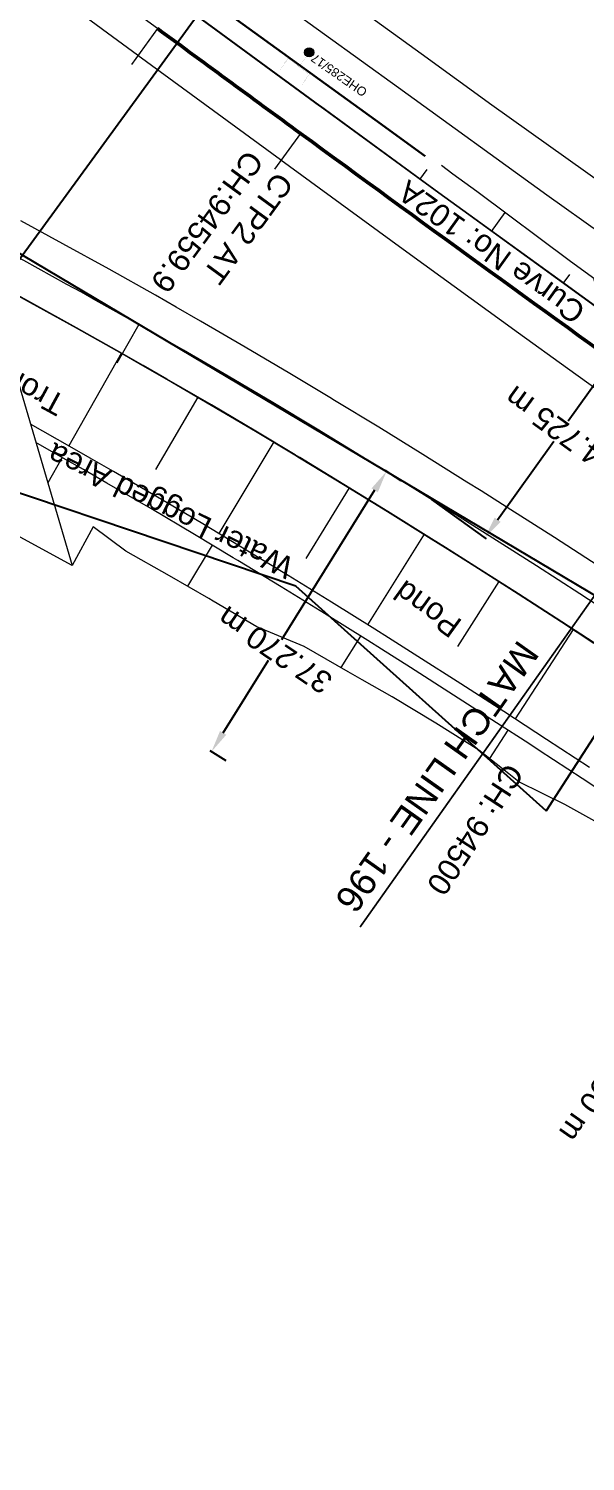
# Model space of a CAD drawing. Header units: metres. Extents: x 644418 to 1306172, y 3366650 to 6747308.
# Drawn here: x 656391.2 to 656454, y 3371051.1 to 3371212.7 of the extents above; entities that cross this region are included whole.
import ezdxf
from ezdxf.enums import TextEntityAlignment as Align

# ---------------------------------------------------------------- set-up
doc = ezdxf.new("R2010")
doc.units = ezdxf.units.M
doc.header["$MEASUREMENT"] = 0
doc.linetypes.add('CENTER', pattern=[2, 1.25, -0.25, 0.25, -0.25])
doc.linetypes.add('PHANTOM2', pattern=[1.25, 0.625, -0.125, 0.125, -0.125, 0.125, -0.125])
doc.layers.get('Defpoints').update_dxf_attribs({"lineweight": 0})
for name, color, linetype, lineweight in [('BOUNDARY DIMENTION', 10, 'Continuous', 0), ('BRIDGE DETAILS PLAN', 7, 'Continuous', 0), ('Cardinal_Leader', 10, 'Continuous', 0), ('Existing IR Track', 143, 'Continuous', 0), ('OHE MAST', 8, 'Continuous', 0), ('OHE MAST TEXT', 8, 'Continuous', 0), ('Prop TPTC Connecting line', 10, 'Continuous', 0), ('Prop- DN Curve_cont', 3, 'Continuous', 0), ('PROP-DFC Connecting line', 1, 'Continuous', 0), ('Proposed Chainage', 10, 'Continuous', 0), ('PROPOSED DFCC TOE LINE', 239, 'Continuous', 0), ('PROPOSED DFCC TOE LINE - Connecting line', 239, 'Continuous', 0), ('PROPOSED DFCC TOE SLOPES', 239, 'Continuous', 0), ('PROPOSED DFCC TOE SLOPES - Connecting line', 239, 'Continuous', 0), ('PROPOSED DFCC TRACK', 1, 'Continuous', 0), ('PROPOSED DRAIN CUM RETAINING WALL', 144, 'Continuous', 30)]:
    doc.layers.add(name, color=color, linetype=linetype, lineweight=lineweight)
for name, color, linetype in [('C-ROAD-CNTR-N', 92, 'Continuous'), ('DFCC Boundary', 6, 'CENTER'), ('Dimension', 10, 'Continuous'), ('MATCH LINE', 7, 'Continuous'), ('POND_TOP', 5, 'Continuous'), ('PROPOSED DFCC FORMATION LINE', 187, 'Continuous'), ('PROPOSED FORMATION LINE - Connecting line', 187, 'Continuous'), ('Side Details', 251, 'Continuous'), ('TOPO_TEXT', 251, 'Continuous'), ('Trolley Refuse', 10, 'Continuous')]:
    doc.layers.add(name, color=color, linetype=linetype)
doc.styles.get("Standard").update_dxf_attribs({"font": 'arial.ttf'})
doc.styles.add('Style-Arial', font='arial.ttf')
doc.dimstyles.new('DIM', dxfattribs={"dimtxt": 2.5, "dimasz": 2.5, "dimexe": 0.18, "dimexo": 0.0625, "dimgap": 0.09, "dimtad": 0, "dimtih": 1, "dimtoh": 1, "dimdec": 3, "dimzin": 0, "dimdsep": 46, "dimtxsty": 'Standard', "dimcen": 0.09, "dimadec": 0, "dimazin": 0, "dimtfac": 1, "dimtdec": 3, "dimtofl": 0, "dimtmove": 0, "dimatfit": 3, "dimfxl": 1, "dimtolj": 1, "dimtzin": 0, "dimarcsym": 0})

# ---------------------------------------------------------------- blocks, each defined once
blk = doc.blocks.new('OHE MAST')
h = blk.add_hatch(color=256)
edge = h.paths.add_edge_path()
edge.add_arc((0, 0), 0.514, 0, 360)
at = {"const_width": 0.01, "flags": 128}
for points in [[(1.5, 3.5), (1.5, 2), (-1.5, 2), (-1.5, 3.5)], [(0, 2), (0, 0)]]:
    blk.add_lwpolyline(points, dxfattribs=at)
blk.add_circle((0, 0), 0.514)
blk = doc.blocks.new('*D1745')
at = {"layer": 'Defpoints', "color": 0, "transparency": 16777216}
for p in [(656457.26, 3371188.58), (656463.34, 3371184.26), (656450.98, 3371179.76)]:
    blk.add_point(p, dxfattribs=at)
at = {"layer": 'Dimension', "color": 0, "lineweight": -2, "transparency": 16777216}
for p, q in [((656457.31, 3371188.55), (656463.49, 3371184.15)), ((656461.89, 3371182.22), (656461.66, 3371181.89)), ((656451.03, 3371179.72), (656457.21, 3371175.33)), ((656458.51, 3371177.47), (656460.07, 3371179.66))]:
    blk.add_line(p, q, dxfattribs=at)
at = {"layer": 'Dimension', "color": 0, "transparency": 16777216}
for points in [[(656461.55, 3371182.46), (656462.23, 3371181.98), (656463.34, 3371184.26)], [(656458.17, 3371177.71), (656458.85, 3371177.23), (656457.06, 3371175.43)]]:
    blk.add_solid(points, dxfattribs=at)
at = {"layer": 'Dimension', "color": 0, "lineweight": 0, "transparency": 16777216, "insert": (656460.86, 3371180.78), "char_height": 2.5, "attachment_point": 5, "rotation": 144}
blk.add_mtext('\\A1;10.832 m', dxfattribs=at)
blk = doc.blocks.new('*D1747')
at = {"layer": 'Defpoints', "color": 0, "transparency": 16777216}
for p in [(656450.97, 3371179.76), (656457.06, 3371175.41), (656436.58, 3371159.66)]:
    blk.add_point(p, dxfattribs=at)
at = {"layer": 'Dimension', "color": 0, "lineweight": -2, "transparency": 16777216}
for p, q in [((656451.02, 3371179.73), (656457.2, 3371175.31)), ((656455.6, 3371173.38), (656452.07, 3371168.44)), ((656444.12, 3371157.34), (656450.48, 3371166.21)), ((656436.64, 3371159.62), (656442.81, 3371155.2))]:
    blk.add_line(p, q, dxfattribs=at)
at = {"layer": 'Dimension', "color": 0, "transparency": 16777216}
for points in [[(656455.26, 3371173.62), (656455.94, 3371173.13), (656457.06, 3371175.41)], [(656443.78, 3371157.58), (656444.46, 3371157.09), (656442.67, 3371155.3)]]:
    blk.add_solid(points, dxfattribs=at)
at = {"layer": 'Dimension', "color": 0, "lineweight": 0, "transparency": 16777216, "insert": (656451.27, 3371167.33), "char_height": 2.5, "attachment_point": 5, "rotation": 144}
blk.add_mtext('\\A1;24.725 m', dxfattribs=at)
blk = doc.blocks.new('*D1642')
at = {"layer": 'BOUNDARY DIMENTION', "color": 0, "lineweight": -2, "transparency": 16777216}
for p, q in [((656433.23, 3371161.74), (656431.42, 3371162.88)), ((656430.24, 3371160.66), (656419.71, 3371143.81)), ((656413.14, 3371133.3), (656418.26, 3371141.49)), ((656413.48, 3371130.14), (656411.66, 3371131.27))]:
    blk.add_line(p, q, dxfattribs=at)
at = {"layer": 'BOUNDARY DIMENTION', "color": 0, "transparency": 16777216}
for points in [[(656429.89, 3371160.88), (656430.6, 3371160.44), (656431.57, 3371162.78)], [(656412.79, 3371133.52), (656413.49, 3371133.08), (656411.82, 3371131.18)]]:
    blk.add_solid(points, dxfattribs=at)
at = {"layer": 'Defpoints', "color": 0, "transparency": 16777216}
for p in [(656431.57, 3371162.78), (656433.28, 3371161.71), (656413.53, 3371130.11)]:
    blk.add_point(p, dxfattribs=at)
at = {"layer": 'BOUNDARY DIMENTION', "color": 0, "transparency": 16777216, "insert": (656418.98, 3371142.65), "char_height": 2.5, "attachment_point": 5, "rotation": 146}
blk.add_mtext('\\A1;37.270 m', dxfattribs=at)
blk = doc.blocks.new('*D1861')
at = {"layer": 'Defpoints', "color": 0, "linetype": 'Continuous', "ltscale": 0.5, "transparency": 16777216}
for p in [(656413.21, 3371220.36), (656414.2, 3371219.64), (656368.78, 3371159.47)]:
    blk.add_point(p, dxfattribs=at)
at = {"layer": 'DFCC Boundary', "color": 0, "linetype": 'Continuous', "lineweight": -2, "ltscale": 0.5, "transparency": 16777216}
for p, q in [((656413.26, 3371220.32), (656414.34, 3371219.53)), ((656412.72, 3371217.62), (656374.03, 3371164.6)), ((656371.24, 3371160.77), (656372.42, 3371162.39)), ((656368.83, 3371159.43), (656369.91, 3371158.64))]:
    blk.add_line(p, q, dxfattribs=at)
at = {"layer": 'DFCC Boundary', "color": 0, "linetype": 'Continuous', "ltscale": 0.5, "transparency": 16777216}
for points in [[(656412.39, 3371217.87), (656413.06, 3371217.38), (656414.2, 3371219.64)], [(656370.9, 3371161.01), (656371.57, 3371160.52), (656369.76, 3371158.75)]]:
    blk.add_solid(points, dxfattribs=at)
at = {"layer": 'DFCC Boundary', "color": 0, "linetype": 'Continuous', "ltscale": 0.5, "transparency": 16777216, "insert": (656373.67, 3371163.19), "char_height": 2.5, "attachment_point": 5, "rotation": 145}
blk.add_mtext('\\A1;75.38 m', dxfattribs=at)

msp = doc.modelspace()

# ---------------------------------------------------------------- linework, layer by layer
at = {"layer": 'C-ROAD-CNTR-N', "color": 4, "linetype": 'Continuous', "lineweight": 50, "flags": 128}
msp.add_lwpolyline([(656421.8767, 3371200.9022), (656421.3559, 3371201.283), (656420.8351, 3371201.6638), (656420.3144, 3371202.0447), (656419.7937, 3371202.4257), (656419.2731, 3371202.8067), (656418.7525, 3371203.1877), (656418.2319, 3371203.5688), (656417.7113, 3371203.95), (656417.1908, 3371204.3311), (656416.6703, 3371204.7124), (656416.1499, 3371205.0936), (656415.6294, 3371205.4749), (656415.109, 3371205.8562), (656414.5887, 3371206.2376), (656414.0683, 3371206.619), (656413.548, 3371207.0004), (656413.0276, 3371207.3818), (656412.5073, 3371207.7633), (656411.987, 3371208.1448), (656411.4668, 3371208.5263), (656410.9465, 3371208.9078), (656410.4263, 3371209.2894), (656409.906, 3371209.671), (656409.3858, 3371210.0525), (656408.8656, 3371210.4341), (656408.3454, 3371210.8157), (656407.8252, 3371211.1973), (656407.305, 3371211.579), (656406.7848, 3371211.9606), (656406.2647, 3371212.3422), (656405.7445, 3371212.7239)], dxfattribs=at)
msp.add_lwpolyline([(656502.5763, 3371142.9227, -0.00414041), (656421.8767, 3371200.9022)], format="xyb", dxfattribs=at)
at = {"layer": 'Cardinal_Leader', "linetype": 'Continuous', "lineweight": 0, "flags": 128}
msp.add_lwpolyline([(656403.609, 3371179.35), (656401.1403, 3371175.0019)], dxfattribs=at)
at = {"layer": 'Existing IR Track', "flags": 128}
for points in [[(656385.9785, 3371246.0134), (656402.2558, 3371234.1087), (656418.524, 3371222.2105), (656435.4888, 3371209.9214), (656443.4607, 3371204.1477), (656464.8674, 3371188.9025), (656484.7718, 3371174.7324), (656504.7408, 3371160.5167), (656516.8987, 3371151.9176), (656529.0485, 3371143.3242), (656549.0707, 3371129.2166), (656569.3043, 3371114.9602), (656586.5651, 3371102.8128), (656603.3974, 3371090.9669), (656622.7217, 3371077.3387), (656641.7932, 3371063.8889), (656658.3669, 3371052.2687), (656675.3634, 3371040.3522)], [(656383.3632, 3371242.1378), (656399.6676, 3371230.2411), (656416.221, 3371218.1627), (656432.924, 3371206.0904), (656449.686, 3371193.9755), (656461.9305, 3371185.2594), (656482.2083, 3371170.9016), (656502.0702, 3371156.8391), (656514.3846, 3371148.1605), (656526.6001, 3371139.5518), (656546.5612, 3371125.4706), (656566.5656, 3371111.3589), (656584.0453, 3371099.0494), (656601.4221, 3371086.8124), (656620.2263, 3371073.6094), (656639.0451, 3371060.3963), (656655.8743, 3371048.5512)]]:
    msp.add_lwpolyline(points, dxfattribs=at)
at = {"layer": 'MATCH LINE', "linetype": 'PHANTOM2', "ltscale": 15, "const_width": 0.2}
msp.add_lwpolyline([(656489.8606, 3371197.9305), (656428.5918, 3371111.399)], dxfattribs=at)
at = {"layer": 'POND_TOP', "linetype": 'Continuous'}
msp.add_polyline3d([(656372.741, 3371183.233, 266.178), (656382.381, 3371191.981, 265.069), (656462.447, 3371144.429, 266.818), (656449.5901, 3371124.5045, 267.173), (656421.337, 3371149.834, 267.135), (656372.812, 3371166.171, 266.713)], close=True, dxfattribs=at)
at = {"layer": 'Prop TPTC Connecting line', "lineweight": 0, "flags": 128}
for points in [[(656405.7445, 3371212.7239), (656402.7868, 3371208.6924)], [(656421.8767, 3371200.9022), (656418.9258, 3371196.8659)]]:
    msp.add_lwpolyline(points, dxfattribs=at)
at = {"layer": 'PROP-DFC Connecting line', "color": 12, "linetype": 'Continuous', "lineweight": 0, "flags": 128}
msp.add_lwpolyline([(657778.5107, 3370245.3088), (656518.9277, 3371131.4062), (656516.8829, 3371132.8447), (656514.8383, 3371134.2832), (656512.7938, 3371135.722), (656510.7496, 3371137.1611), (656508.7056, 3371138.6006), (656506.662, 3371140.0406), (656504.6189, 3371141.4813), (656502.5763, 3371142.9228, -0.00414041), (656421.8767, 3371200.9022), (656419.8588, 3371202.3781), (656417.8415, 3371203.8547), (656415.8246, 3371205.3319), (656413.8081, 3371206.8097), (656411.792, 3371208.2878), (656409.776, 3371209.7663), (656407.7602, 3371211.245), (656405.7445, 3371212.7239), (655825.4894, 3371638.4289)], format="xyb", dxfattribs=at)
at = {"layer": 'PROPOSED DFCC FORMATION LINE', "lineweight": 0, "flags": 128}
for points in [[(656570.6081, 3371099.6348), (656554.2503, 3371111.1422), (656537.8925, 3371122.6497), (656521.5347, 3371134.1572), (656521.0853, 3371134.4733), (656505.1876, 3371145.6696), (656504.739, 3371145.9863), (656491.231, 3371155.5506), (656488.8774, 3371157.2228), (656477.7495, 3371165.1522), (656472.6058, 3371168.8303), (656464.2945, 3371174.7909), (656456.3729, 3371180.492), (656450.8662, 3371184.4667), (656440.1791, 3371192.2077), (656437.4646, 3371194.1796), (656424.0899, 3371203.9295), (656424.0243, 3371203.9774), (656407.9627, 3371215.7474), (656407.8972, 3371215.7955), (656391.7715, 3371227.6261), (656375.6459, 3371239.4567)], [(656455.4604, 3371152.1569), (656450.5423, 3371155.3252), (656445.6087, 3371158.4713), (656442.2552, 3371160.5906), (656440.6587, 3371161.5938), (656435.6915, 3371164.6911), (656430.7064, 3371167.7616), (656425.7025, 3371170.8036), (656425.1689, 3371171.1255), (656420.6791, 3371173.8155), (656415.6356, 3371176.7957), (656410.5711, 3371179.7426), (656407.853, 3371181.3048), (656405.4853, 3371182.6545), (656400.2844, 3371185.5819), (656395.062, 3371188.4707), (656390.2891, 3371191.0667)], [(656454.993, 3371143.3979), (656451.3305, 3371145.7769), (656446.4409, 3371148.9268), (656441.5378, 3371152.0536), (656438.2061, 3371154.159), (656436.6203, 3371155.1556), (656431.6877, 3371158.2313), (656426.7393, 3371161.2792), (656421.7741, 3371164.2976), (656421.2447, 3371164.617), (656416.7916, 3371167.285), (656411.7909, 3371170.2399), (656406.7716, 3371173.1605), (656404.0784, 3371174.7085), (656401.7328, 3371176.0454), (656396.5812, 3371178.9452), (656391.4081, 3371181.8066), (656386.6804, 3371184.3781)], [(656455.0203, 3371143.4398), (656451.3577, 3371145.8189), (656446.4679, 3371148.9689), (656441.5645, 3371152.0958), (656438.2328, 3371154.2013), (656436.6469, 3371155.1979), (656431.7141, 3371158.2738), (656426.7654, 3371161.3218), (656421.7999, 3371164.3404), (656421.2706, 3371164.6598), (656416.8171, 3371167.328), (656411.8162, 3371170.283), (656406.7966, 3371173.2038), (656404.1032, 3371174.7519), (656401.7575, 3371176.0889), (656396.6055, 3371178.9889), (656391.4321, 3371181.8505), (656386.7041, 3371184.4222)]]:
    msp.add_lwpolyline(points, dxfattribs=at)
at = {"layer": 'PROPOSED DFCC TOE LINE', "lineweight": 0, "flags": 128}
for points in [[(656456.767, 3371122.4037), (656451.7198, 3371125.2148), (656446.5187, 3371127.7729), (656445.3928, 3371128.6689), (656442.0008, 3371131.364), (656437.1341, 3371134.408), (656432.2119, 3371137.3516), (656428.8379, 3371139.2786), (656427.2344, 3371140.1919), (656422.2754, 3371143.0452), (656416.9394, 3371145.2658), (656412.0303, 3371148.1604), (656411.5059, 3371148.4643), (656407.0975, 3371151.0006), (656402.1532, 3371153.8056), (656398.4661, 3371156.5544), (656396.0884, 3371152.183), (656357.2832, 3371173.2898)], [(656454.4722, 3371129.3922), (656449.6377, 3371132.5636), (656448.4458, 3371133.3413), (656444.8128, 3371135.7013), (656439.9654, 3371138.8239), (656435.1063, 3371141.9226), (656431.8083, 3371144.0068), (656430.2532, 3371144.9841), (656425.3664, 3371148.0312), (656420.4758, 3371151.0434), (656415.5576, 3371154.0333), (656415.0614, 3371154.3327), (656410.6555, 3371156.9724), (656405.7209, 3371159.8882), (656400.764, 3371162.7725), (656398.1172, 3371164.2938), (656395.8184, 3371165.6041), (656391.3868, 3371168.0986)], [(656458.4618, 3371124.9556), (656453.6472, 3371128.1395), (656448.8165, 3371131.3084), (656447.6274, 3371132.0843), (656443.998, 3371134.4418), (656439.156, 3371137.561), (656434.3024, 3371140.6562), (656431.0086, 3371142.7377), (656429.4573, 3371143.7126), (656424.5763, 3371146.7562), (656419.6929, 3371149.7639), (656414.7805, 3371152.7503), (656414.2884, 3371153.0472), (656409.8885, 3371155.6833), (656404.9622, 3371158.5943), (656400.0131, 3371161.474), (656397.3721, 3371162.992), (656395.0792, 3371164.299), (656391.9967, 3371166.034)]]:
    msp.add_lwpolyline(points, dxfattribs=at)
at = {"layer": 'PROPOSED DFCC TOE LINE - Connecting line', "lineweight": 0, "flags": 128}
msp.add_lwpolyline([(656437.7855, 3371197.3188), (656439.0558, 3371196.3688), (656441.7607, 3371194.3863), (656452.3451, 3371186.5133), (656457.8407, 3371182.5279), (656465.7619, 3371176.8333), (656474.0756, 3371170.8835), (656479.2549, 3371167.2598), (656487.7632, 3371161.9565)], dxfattribs=at)
at = {"layer": 'PROPOSED DFCC TOE SLOPES', "linetype": 'Continuous', "lineweight": 0, "flags": 128}
for points in [[(656387.9403, 3371179.7655), (656396.0884, 3371152.183)], [(656401.6538, 3371176.1473), (656395.7066, 3371165.6671)], [(656410.2787, 3371171.1776), (656405.5142, 3371163.0148)], [(656418.8514, 3371166.1092), (656412.6635, 3371155.7693)], [(656394.9663, 3371164.3625), (656393.3381, 3371161.4932)], [(656427.3713, 3371160.9486), (656422.4836, 3371152.9706)], [(656435.841, 3371155.7004), (656429.4474, 3371145.4865)], [(656411.8933, 3371154.4822), (656409.115, 3371149.8398)], [(656444.2662, 3371150.373), (656439.596, 3371143.0508)], [(656428.6516, 3371144.215), (656426.4248, 3371140.6577)], [(656452.6523, 3371144.978), (656446.096, 3371134.8677)], [(656445.2799, 3371133.6092), (656443.204, 3371130.408)]]:
    msp.add_lwpolyline(points, dxfattribs=at)
at = {"layer": 'PROPOSED DFCC TOE SLOPES - Connecting line', "linetype": 'Continuous', "lineweight": 0, "flags": 128}
for points in [[(656435.3429, 3371195.7263), (656436.1485, 3371196.8334)], [(656443.4294, 3371189.8535), (656444.98, 3371191.9917)], [(656451.5235, 3371183.9923), (656452.2624, 3371185.0149)]]:
    msp.add_lwpolyline(points, dxfattribs=at)
at = {"layer": 'PROPOSED DFCC TRACK', "color": 12, "flags": 128}
msp.add_lwpolyline([(656458.2857, 3371145.7868), (656453.3955, 3371148.9669), (656448.4916, 3371152.126), (656443.5732, 3371155.2624), (656438.6395, 3371158.3747), (656433.6897, 3371161.4612), (656428.7228, 3371164.5204), (656423.7383, 3371167.5506), (656418.7354, 3371170.5502), (656413.7133, 3371173.5178), (656408.6714, 3371176.4515), (656403.609, 3371179.35, 0.01856443), (656350.9141, 3371206.7344)], format="xyb", dxfattribs=at)
at = {"layer": 'PROPOSED DRAIN CUM RETAINING WALL', "flags": 128}
msp.add_lwpolyline([(656149.0234, 3371408.8116), (656159.7711, 3371400.9066), (656172.6649, 3371391.4231), (656187.2551, 3371380.7135), (656201.9216, 3371369.9479), (656215.6037, 3371359.8749), (656229.5135, 3371349.6342), (656243.4572, 3371339.3604), (656257.6146, 3371328.9291), (656269.2843, 3371320.3136), (656280.9252, 3371311.7194), (656295.0609, 3371301.294), (656308.931, 3371291.0644), (656328.1353, 3371276.9837), (656347.5503, 3371262.7494), (656363.8382, 3371250.8398), (656380.7089, 3371238.504), (656397.0151, 3371226.6059), (656413.5768, 3371214.5216), (656430.288, 3371202.4433), (656435.9433, 3371198.3558)], dxfattribs=at)
at = {"layer": 'PROPOSED FORMATION LINE - Connecting line', "lineweight": 0, "flags": 128}
for points in [[(656570.6369, 3371099.6757), (656554.2791, 3371111.1831), (656537.9213, 3371122.6906), (656521.5635, 3371134.1981), (656521.1141, 3371134.5142), (656505.2164, 3371145.7104), (656504.7679, 3371146.0271), (656491.26, 3371155.5913), (656488.9064, 3371157.2636), (656477.7785, 3371165.1928), (656472.6349, 3371168.871), (656464.3237, 3371174.8315), (656456.4022, 3371180.5326), (656450.8955, 3371184.5073), (656440.2084, 3371192.2482), (656437.494, 3371194.2201), (656424.1194, 3371203.9698), (656424.0538, 3371204.0177), (656407.9923, 3371215.7877), (656407.9268, 3371215.8358), (656391.8011, 3371227.6664), (656375.6755, 3371239.497)], [(656566.2928, 3371093.5006), (656549.935, 3371105.008), (656533.5772, 3371116.5155), (656517.2194, 3371128.023), (656516.77, 3371128.3391), (656500.8626, 3371139.5422), (656500.4135, 3371139.8593), (656486.8886, 3371149.4356), (656484.532, 3371151.1099), (656473.3902, 3371159.0491), (656468.2401, 3371162.7319), (656459.9184, 3371168.6999), (656451.9869, 3371174.4082), (656446.4733, 3371178.3879), (656435.7728, 3371186.1386), (656433.0549, 3371188.1129), (656419.6635, 3371197.875), (656419.5979, 3371197.9229), (656403.5262, 3371209.7003), (656403.4607, 3371209.7484), (656387.3351, 3371221.579)]]:
    msp.add_lwpolyline(points, dxfattribs=at)

# ---------------------------------------------------------------- block references
at = {"layer": 'OHE MAST', "color": 2, "rotation": 143.3908318566117}
msp.add_blockref('OHE MAST', (656422.85, 3371210.046), dxfattribs=at)

# ---------------------------------------------------------------- texts
at = {"layer": 'BRIDGE DETAILS PLAN', "color": 10}
msp.add_text('AT DFC CH: 94465.090 m', height=2.5, rotation=235, dxfattribs=at).set_placement((656474.4111, 3371121.8328))
at = {"layer": 'MATCH LINE', "linetype": 'Continuous'}
msp.add_text('MATCH LINE - 196', height=3, rotation=234.693137, dxfattribs=at).set_placement((656446.4894, 3371143.9359))
at = {"layer": 'OHE MAST TEXT'}
msp.add_text('OHE285/17', height=1, rotation=145, dxfattribs=at).set_placement((656426.2215, 3371207.4765), align=Align.MIDDLE_CENTER)
at = {"layer": 'Prop TPTC Connecting line', "lineweight": 0, "insert": (656418.5097, 3371197.2483), "char_height": 2.5, "width": 18.510675, "attachment_point": 4, "rotation": 233.829799, "line_spacing_factor": 0.6, "style": 'Style-Arial'}
msp.add_mtext('\\pxsm1;CTP2 AT CH:94559.9', dxfattribs=at)
at = {"layer": 'Prop- DN Curve_cont', "color": 1, "style": 'Style-Arial'}
msp.add_text('Curve No: 102A', height=2.5, rotation=144.304252, dxfattribs=at).set_placement((656454.2376, 3371181.2758))
at = {"layer": 'Proposed Chainage', "lineweight": 0, "insert": (656446.1472, 3371129.4095), "char_height": 2.5, "attachment_point": 4, "rotation": 236.90426, "line_spacing_factor": 0.6, "style": 'Style-Arial'}
msp.add_mtext('CH: 94500', dxfattribs=at)
at = {"layer": 'Side Details'}
msp.add_text('Pond', height=2.5, rotation=144.100313, dxfattribs=at).set_placement((656440.2567, 3371145.8873))
at = {"layer": 'TOPO_TEXT', "color": 5}
msp.add_text('Water Logged Area', height=2.5, rotation=154.022106, dxfattribs=at).set_placement((656421.3276, 3371152.8381))
at = {"layer": 'Trolley Refuse', "style": 'Style-Arial'}
msp.add_text('Trolley Refuge', height=2.5, rotation=151.514348, dxfattribs=at).set_placement((656395.5554, 3371171.1472))

# ---------------------------------------------------------------- dimensions: what is measured, and where the dimension line sits
at = {"layer": 'BOUNDARY DIMENTION'}
dim = msp.add_linear_dim(base=(656431.5687, 3371162.7832), p1=(656413.5302, 3371130.1061), p2=(656433.2838, 3371161.7112), angle=57.994085, dimstyle='DIM', override={"dimpost": ' m'}, dxfattribs=at)
dim.commit()
dim.dimension.update_dxf_attribs({"geometry": '*D1642', "text_midpoint": (656418.9843, 3371142.6486), "dimtype": 129, "text_rotation": 146})
at = {"layer": 'DFCC Boundary', "linetype": 'Continuous', "ltscale": 0.5}
dim = msp.add_linear_dim(base=(656414.1958, 3371219.6404), p1=(656368.7794, 3371159.4659), p2=(656413.2107, 3371220.3592), angle=53.883307, dimstyle='DIM', override={"dimdec": 2, "dimpost": ' m', "dimtmove": 2}, dxfattribs=at)
dim.commit()
dim.dimension.update_dxf_attribs({"geometry": '*D1861', "text_midpoint": (656373.6672, 3371163.1855), "dimtype": 129, "text_rotation": 145})
at = {"layer": 'Dimension', "color": 10, "lineweight": 0}
for base, p1, p2, angle, picture, middle in [((656463.341, 3371184.2553), (656450.9787, 3371179.7596), (656457.2602, 3371188.5839), 54.555347, '*D1745', (656460.8641, 3371180.7757)), ((656457.0569, 3371175.4102), (656436.5846, 3371159.656), (656450.9732, 3371179.7636), 54.413183, '*D1747', (656451.2716, 3371167.3255))]:
    dim = msp.add_linear_dim(base=base, p1=p1, p2=p2, angle=angle, dimstyle='DIM', override={"dimpost": ' m'}, dxfattribs=at)
    dim.commit()
    dim.dimension.update_dxf_attribs({"geometry": picture, "text_midpoint": middle, "dimtype": 129, "text_rotation": 144})

doc.saveas('drawing.dxf')
